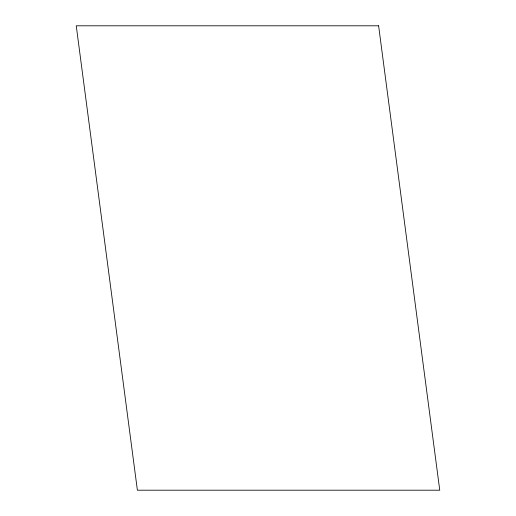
<?xml version="1.0" encoding="UTF-8"?>
<svg xmlns="http://www.w3.org/2000/svg" width="516" height="516" viewBox="0 0 516 516"><rect width="100%" height="100%" fill="white"/><g stroke="black" fill="none" stroke-linecap="round" stroke-linejoin="round"><path stroke-width="0.77" d="M378.615 25.8L76.245 25.8L137.385 490.2L439.755 490.2L378.615 25.8"/></g></svg>
